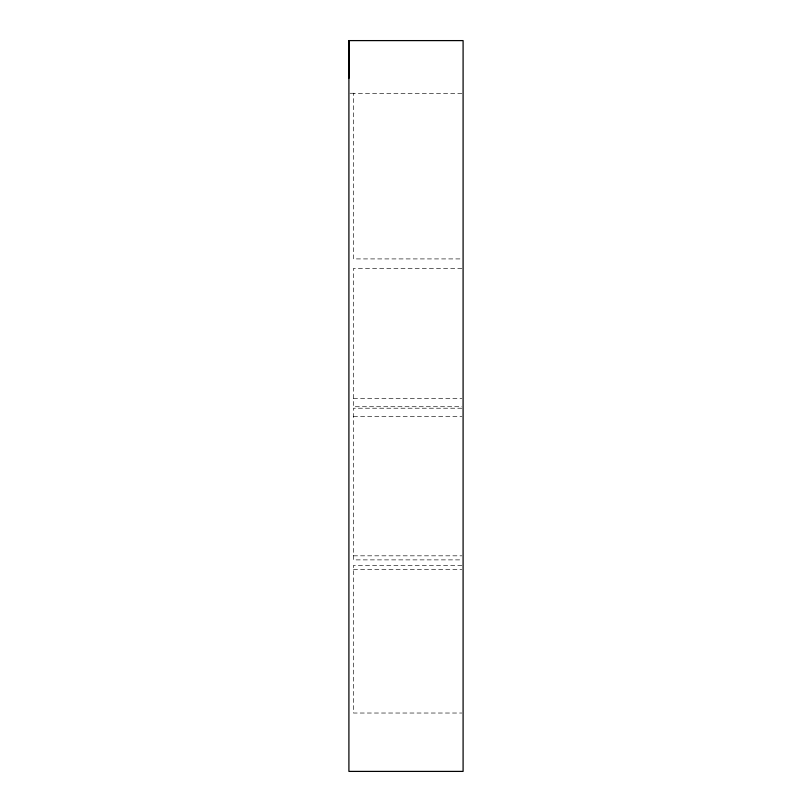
<?xml version="1.0" encoding="UTF-8"?>
<svg xmlns="http://www.w3.org/2000/svg" width="812" height="812" viewBox="0 0 812 812"><rect width="100%" height="100%" fill="white"/><g stroke="black" fill="none" stroke-linecap="round" stroke-linejoin="round"><path stroke-width="0.61" stroke-dasharray="4.06 3.04" d="M350.043 93.258L355.757 93.258M461.835 93.319L353.474 93.319L353.474 258.916L461.835 258.916M461.835 268.417L353.474 268.417L353.474 406.731L461.835 406.731M353.474 398.611L461.835 398.611M461.835 408.213L353.474 408.213L353.474 559.884L461.835 559.884M353.474 416.343L461.835 416.343M353.474 555.824L461.835 555.824M461.835 565.426L353.474 565.426L353.474 713.027L461.835 713.027M353.474 569.486L461.835 569.486"/><path stroke-width="1.22" d="M348.906 78.297L348.906 40.6L463.094 40.6L463.094 771.4L348.906 771.4L348.906 40.6"/></g></svg>
